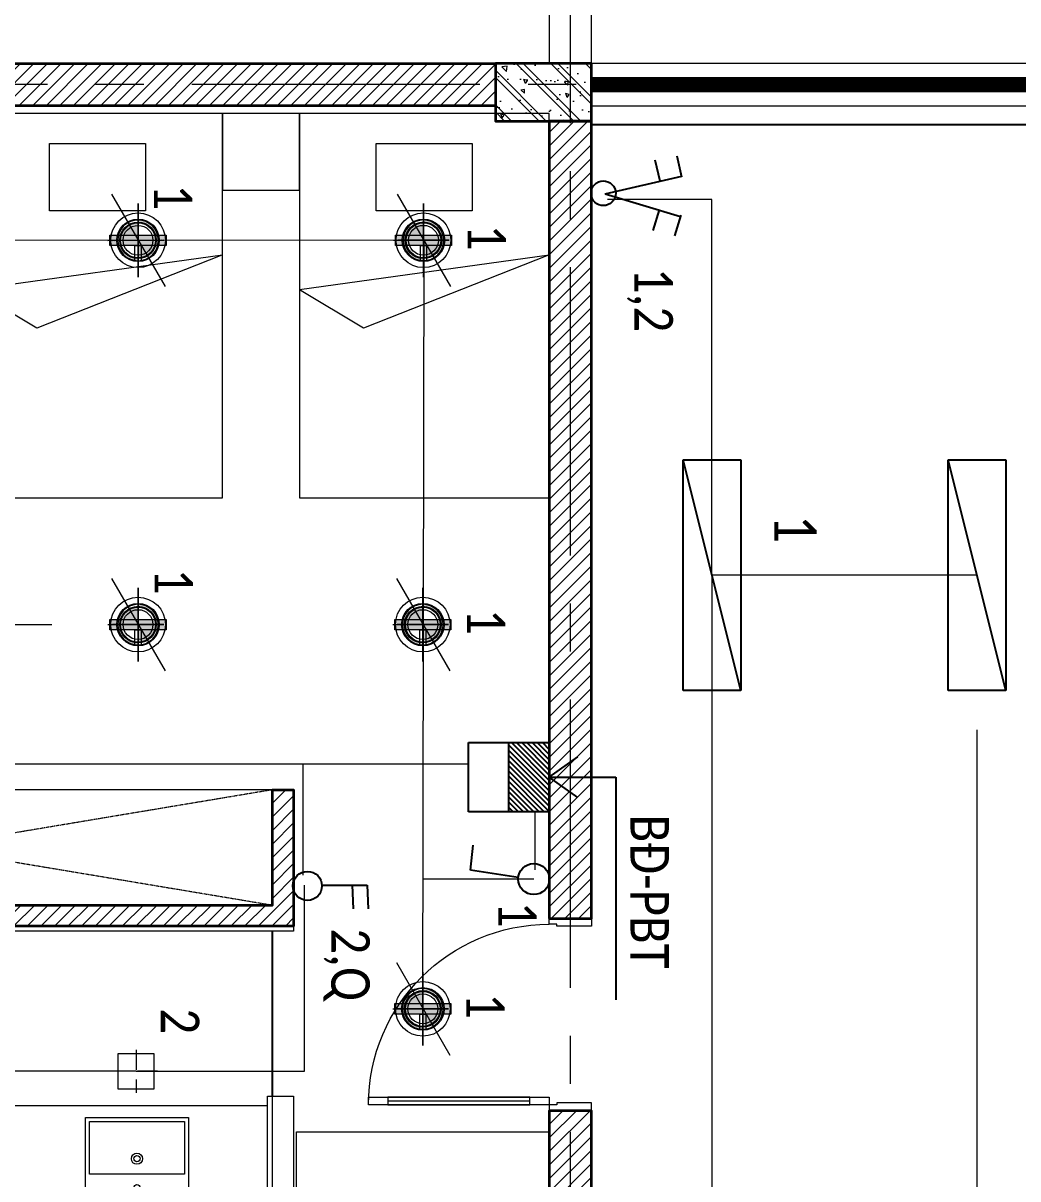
# Model space of a CAD drawing. Header units: millimetres. Extents: x 18326 to 214271, y -298828 to -198730.
# Drawn here: x 34749 to 39926, y -237225 to -231210 of the extents above; entities that cross this region are included whole.
import ezdxf
from ezdxf.enums import TextEntityAlignment as Align

# ---------------------------------------------------------------- set-up
doc = ezdxf.new("R2010")
doc.units = ezdxf.units.MM
doc.header["$LTSCALE"] = 20
doc.header["$MEASUREMENT"] = 0
for name, pattern in [('CONTINOUS', [0]), ('DASHED2', [0.375, 0.25, -0.125]), ('HIDDEN', [0.375, 0.25, -0.125]), ('xref LC GK$0$CENTER2', [1.125, 0.75, -0.125, 0.125, -0.125]), ('xref_mb.A7$0$HIDDEN', [0.375, 0.25, -0.125])]:
    doc.linetypes.add(name, pattern=pattern)
doc.layers.get('0').update_dxf_attribs({"lineweight": 0})
for name, color, linetype in [('!Cetech-TBD', 2, 'Continuous'), ('66 KV-DIM', 7, 'Continuous'), ('CDC-E', 2, 'Continuous'), ('CDC-E-Equip', 2, 'Continuous'), ('CDC-E-Note', 3, 'Continuous'), ('xref_mb.A7$0$KV-Net thay 3', 251, 'Continuous')]:
    doc.layers.add(name, color=color, linetype=linetype)
for name, color, linetype, lineweight in [('0.MAU XANH- DAY DIEN', 3, 'HIDDEN', 20), ('DW-DIEN', 2, 'Continuous', 25), ('E-equipment-0.2', 2, 'Continuous', 9), ('E-thin-line-0.05', 251, 'Continuous', 9), ('Hatch', 8, 'Continuous', 5), ('KV_5_HIDDEN', 125, 'HIDDEN', 9), ('KV_EX_1_TB DIEN', 55, 'Continuous', 13), ('xref LC GK$0$KV-Net truc', 251, 'xref LC GK$0$CENTER2', 9), ('xref_mb.A7$0$KV-Cat be tong', 6, 'Continuous', 35), ('xref_mb.A7$0$KV-Cat tuong', 4, 'Continuous', 35), ('xref_mb.A7$0$KV-Cat vat lieu', 11, 'Continuous', 20), ('xref_mb.A7$0$KV-Cua', 34, 'Continuous', 13), ('xref_mb.A7$0$KV-Hatch', 179, 'Continuous', 5), ('xref_mb.A7$0$KV-Net khuat', 165, 'xref_mb.A7$0$HIDDEN', 9), ('xref_mb.A7$0$KV-Net thay 1', 9, 'Continuous', 20), ('xref_mb.A7$0$KV-Net thay 2', 8, 'Continuous', 13), ('xref_mb.A7$0$KV-Noi that', 35, 'Continuous', 9), ('xref_mb.A7$0$KV-Thiet bi', 59, 'Continuous', 9)]:
    doc.layers.add(name, color=color, linetype=linetype, lineweight=lineweight)
doc.styles.add('KT', font='vnsimli.shx', dxfattribs={"width": 0.72})
doc.styles.add('uv-abc', font='calibril.ttf', dxfattribs={"width": 0.85})
doc.dimstyles.new('A2-1-140', dxfattribs={"dimscale": 100, "dimtxt": 3, "dimasz": 1.5, "dimexe": 0.7, "dimexo": 0, "dimgap": 0.5, "dimtad": 1, "dimdec": 0, "dimrnd": 50, "dimzin": 13, "dimdsep": 46, "dimtxsty": 'KT', "dimblk1": 'ARCHTICK', "dimblk2": 'ARCHTICK', "dimsah": 1, "dimcen": 0, "dimdle": 0.7, "dimclrd": 1, "dimclre": 1, "dimclrt": 3, "dimadec": 0, "dimazin": 0, "dimtfac": 1.222222222222222, "dimtdec": 0, "dimtix": 1, "dimtmove": 2, "dimatfit": 3, "dimldrblk": 'ARCHTICK', "dimfxl": 5, "dimfxlon": 1, "dimtolj": 1, "dimtzin": 13, "dimarcsym": 0})

# ---------------------------------------------------------------- blocks, each defined once
blk = doc.blocks.new('pa6')
at = {"layer": 'CDC-E'}
h = blk.add_hatch(dxfattribs=at)
h.set_pattern_fill('ANSI31', scale=5)
h.set_pattern_definition([(45, (0, 0), (-11.22532015133644, 11.22532015133644), [])])
h.paths.add_polyline_path([(150, 175), (-150, 175), (-150, 0), (150, 0)])
for p, q in [((-150, 350), (150, 350)), ((-150, 0), (-150, 350)), ((150, 350), (150, 0)), ((-150, 175), (150, 175)), ((150, 0), (-150, 0))]:
    blk.add_line(p, q, dxfattribs=at)
blk = doc.blocks.new('_ARCHTICK')
at = {"color": 8, "const_width": 0.15}
blk.add_lwpolyline([(-0.5, -0.5), (0.5, 0.5)], dxfattribs=at)
blk = doc.blocks.new('l57')
at = {"layer": '!Cetech-TBD'}
for p, q in [((-600, 150), (600, 150)), ((600, 150), (-600, -150)), ((-600, -150), (-600, 150)), ((600, 150), (600, -150)), ((600, -150), (-600, -150))]:
    blk.add_line(p, q, dxfattribs=at)
blk = doc.blocks.new('ctdao chieu 2')
for p, q in [((-68.8828958128568, 397.0392264513933), (-179.259229749806, 372.3283511687163)), ((14.75953900814221, -8.37121745017221), (-74.4632397122117, 395.7899080765294)), ((14.75953900817116, -8.371217450175175), (137.8704913200557, 386.7877544212299)), ((132.4159148736958, 388.5049120227666), (240.304633235565, 354.5404173136351)), ((-48.90868063748254, 281.6450826197524), (-159.2850145744607, 256.9342073370783)), ((102.7463738390375, 275.2154772227744), (210.6350922008425, 241.2509825136532))]:
    blk.add_line(p, q)
at = {"extrusion": (0, 0, -1)}
blk.add_ellipse((16.69429335369715, -18.72241556382835), major_axis=(-30.17219077067091, -57.59374205030014), ratio=0.999999999251176, start_param=4.677168304249071, end_param=10.96035361142866, dxfattribs=at)
blk = doc.blocks.new('*U625')
at = {"xscale": 0.7334925961356609, "yscale": 0.7334925961356609, "zscale": 0.733492582315737, "rotation": 330.6201938493459}
blk.add_blockref('ctdao chieu 2', (-3.159138750216518, 22.32877507760239), dxfattribs=at)
blk = doc.blocks.new('A$C37556543')
blk.add_lwpolyline([(-0.001174173317846083, -0.1710253104101831), (-0.001174173317846083, 179.8289746895898), (179.9988258266822, 179.8289746895898), (179.9988258266822, -0.1710253104101831)], close=True)
at = {"layer": 'KV_5_HIDDEN', "ltscale": 20}
for p, q in [((89.99882582668215, -17.99976764572784), (89.99882582668215, 198.0002323542722)), ((197.9988258266822, 90.00023235427216), (-18.00117417331785, 90.00023235427216))]:
    blk.add_line(p, q, dxfattribs=at)
blk = doc.blocks.new('CT doi 10A')
for p, q in [((702206.952636544, 24289.42921582878), (702264.6897807895, 24472.91367912437)), ((702264.6897807895, 24472.91367912437), (702361.5820065071, 24446.9514854905)), ((702245.4996537459, 24411.92884503581), (702342.3918794635, 24385.96665140534))]:
    blk.add_line(p, q)
blk.add_circle((702190.967748755, 24229.77280244685), 61.76086378300478)
blk = doc.blocks.new('*U638')
at = {"xscale": 0.9090909064414844, "yscale": 0.9090909064414844, "zscale": 0.9090909064414844, "rotation": 343.8325300958912}
blk.add_blockref('CT doi 10A', (-619243.043497057, 156591.4786157931), dxfattribs=at)
blk = doc.blocks.new('kcvn-compac')
at = {"layer": 'E-thin-line-0.05'}
blk.add_hatch(color=256, dxfattribs=at).paths.add_polyline_path([(121.6571742641251, 22.7861284502219), (-121.6571742641309, 22.7861284502219), (-121.6571742641309, -22.7861284502161), (121.6571742641251, -22.7861284502161)])
at = {"layer": 'Hatch'}
h = blk.add_hatch(color=256, dxfattribs=at)
edge = h.paths.add_edge_path(flags=17)
edge.add_ellipse((-5.968558980384842e-12, 0.2108313806506635), major_axis=(-62.32441003977205, 62.32441003977202), ratio=1, start_angle=-405.0000000000001, end_angle=-135.0444973120539)
edge.add_line((88.13999936450071, 0.1423796748182516), (77.77056445598151, 0.1256290873325941))
edge.add_ellipse((-5.968558980384842e-12, 0.2108313806506635), major_axis=(54.9921265056812, 54.99212650568122), ratio=0.9999999999999998, start_angle=-314.9999999999999, end_angle=-45.0627709197305, ccw=False)
edge.add_line((-5.968558980384842e-12, 77.981442508722), (-5.968558980384842e-12, 88.35085732579816))
edge = h.paths.add_edge_path()
edge.add_ellipse((-5.968558980384842e-12, 0.2108313806506635), major_axis=(-62.32441003977205, 62.32441003977202), ratio=1, start_angle=-585.0000000000001, end_angle=-314.9555026879461)
edge.add_line((-88.13999936451265, 0.1423796748182516), (-77.77056445599347, 0.1256290873325941))
edge.add_ellipse((-5.968558980384842e-12, 0.2108313806506635), major_axis=(54.9921265056812, 54.99212650568122), ratio=0.9999999999999998, start_angle=-494.9999999999999, end_angle=-224.9372290802695, ccw=False)
edge.add_line((-5.968558980384842e-12, -77.55977974742066), (-5.968558980384842e-12, -87.92919456449683))
edge = h.paths.add_edge_path(flags=16)
edge.add_ellipse((-5.968558980384842e-12, 0.2108313806506635), major_axis=(54.9921265056812, 54.99212650568122), ratio=0.9999999999999998, start_angle=-405.0627709197306, end_angle=-134.9999999999999)
edge.add_line((-5.968558980384842e-12, -77.55977974742065), (-5.968558980384842e-12, -1.63424829224823e-12))
edge.add_line((-5.968558980384842e-12, -1.637347003745075e-12), (77.77056445598151, 0.125629087332594))
edge = h.paths.add_edge_path(flags=0)
edge.add_ellipse((-5.968558980384842e-12, 0.2108313806506635), major_axis=(54.9921265056812, 54.99212650568122), ratio=0.9999999999999998, start_angle=-224.9372290802695, end_angle=45)
edge.add_line((-5.968558980384842e-12, 77.98144250872198), (-5.968558980384842e-12, -1.63424829224823e-12))
edge.add_line((-5.968558980384842e-12, -1.637338311366764e-12), (-77.77056445599347, 0.1256290873325941))
for p, q in [((-5.968558980384842e-12, -1.637329161141565e-12), (-5.968558980384842e-12, 140.7610961024966)), ((-5.968558980384842e-12, -1.637329161141565e-12), (-5.968558980384842e-12, 140.7610961024966)), ((130.5149613539868, 0.2108313806506635), (-5.968558980384842e-12, -1.637329161141565e-12)), ((-5.968558980384842e-12, -1.637329161141565e-12), (-5.968558980384842e-12, -140.7610961024999)), ((-5.968558980384842e-12, -1.637329161141565e-12), (-5.968558980384842e-12, -140.7610961024999))]:
    blk.add_line(p, q)
at = {"extrusion": (0, 0, -0.9999999999999998)}
blk.add_ellipse((-5.968558980384842e-12, 0.2108313806506635), major_axis=(-62.32441003977204, 62.32441003977201), ratio=1, start_param=5.497787143782138, end_param=11.78097245096172, dxfattribs=at)
at = {"extrusion": (0, 0, -1)}
blk.add_ellipse((-5.968558980384842e-12, 0.2108313806506635), major_axis=(54.9921265056812, 54.99212650568122), ratio=0.9999999999999998, start_param=3.926990816987241, end_param=10.21017612416683, dxfattribs=at)
at = {"layer": 'E-equipment-0.2'}
blk.add_line((114.5961039364308, -200.6150972992153), (-117.0542569160491, 200.6150972843199), dxfattribs=at)
for centre, radius in [((-0.1887425119545583, 0.1015474559741847), 92.1785353275623), ((-0.1887425119254544, 0.1015474559887366), 75.67170589949819)]:
    blk.add_circle(centre, radius, dxfattribs=at)
at = {"layer": 'E-thin-line-0.05', "ltscale": 200}
for p, q in [((-5.002220859751105e-12, -159.1207951236442), (-7.389644451905042e-13, 159.4117122577658)), ((1.580247044330463e-11, -159.1207951236234), (2.012257027672604e-11, 159.4117122577242)), ((-7.389644451905042e-13, 159.4117122577034), (-5.002220859751105e-12, -159.1207951236442)), ((-0.1887425119254544, -111.2734551249106), (-0.1887425119224417, 111.4765500369145)), ((-0.1887425119109025, -111.2734551248961), (-0.1887425119078898, 111.4765500368854)), ((-0.1887425119224417, 111.4765500368709), (-0.1887425119254544, -111.2734551249106)), ((-0.173074524156732, -102.0363674313572), (-0.1730745241539466, 102.2226029269719)), ((-0.1730745241433738, -102.0363674313439), (-0.1730745241405884, 102.2226029269452)), ((-0.1730745241539466, 102.2226029269319), (-0.173074524156732, -102.0363674313572)), ((-5.238689482212066e-12, 91.63636363632816), (-5.238689482212066e-12, -91.63636363635283)), ((111.5477611765856, 0.1015474559800111), (-111.5477611765914, -0.1015474559742415)), ((-111.5477611765768, -0.1015474559596896), (111.1862341669507, 0.1012183400236779)), ((102.2879026519117, 0.09311774778721826), (-102.2879026519221, -0.09311774778841198)), ((-102.2879026519087, -0.0931177477750822), (101.9563869031642, 0.09281595256921094))]:
    blk.add_line(p, q, dxfattribs=at)
at = {"layer": 'E-thin-line-0.05'}
for points in [[(-13.37938420734935, 90.65812229035109), (13.37938420734332, 90.65812229035109), (13.37938420734332, 22.7861284502219), (-13.37938420734935, 22.7861284502219)], [(-121.6571742641309, 22.7861284502219), (121.6571742641251, 22.7861284502219), (121.6571742641251, -22.7861284502161), (-121.6571742641309, -22.7861284502161)]]:
    blk.add_lwpolyline(points, close=True, dxfattribs=at)
for centre, radius in [((-5.115907697472721e-12, -5.968558980384842e-13), 118.4978687689813), ((-2.955857780762017e-12, 2.899014361901209e-12), 79.29133126541274), ((-2.955857780762017e-12, 2.899014361901209e-12), 64.68563723971602)]:
    blk.add_circle(centre, radius, dxfattribs=at)
blk = doc.blocks.new('CT dơn 10a')
for p, q in [((690677.031061232, 23139.19762640205), (690777.2363677802, 23143.78406754372)), ((690677.5459707206, 22946.84414719066), (690677.031061232, 23139.19762640205))]:
    blk.add_line(p, q)
blk.add_circle((690680.3698363783, 22885.14787438614), 61.76086378300478)
blk = doc.blocks.new('*U639')
at = {"xscale": 0.6818181797535812, "yscale": 0.6818181797535812, "zscale": 0.6818181797535812, "rotation": 137.7741938562183}
blk.add_blockref('CT dơn 10a', (359202.4343083142, -304928.2716907367), dxfattribs=at)
blk = doc.blocks.new('xref LC GK$0$LC')
at = {"layer": 'xref LC GK$0$KV-Net truc', "color": 8, "ltscale": 100}
for points in [[(7249.999999999534, 10099.77423228603), (7249.999999999534, -58464.08794064936)], [(20280.07530471543, -22700), (-10253.12418516586, -22700)]]:
    blk.add_lwpolyline(points, dxfattribs=at)
blk = doc.blocks.new('xref_mb.A7$0$cot30x50')
at = {"layer": 'xref_mb.A7$0$KV-Hatch'}
h = blk.add_hatch(dxfattribs=at)
h.set_pattern_fill('CHAU-01', color=8, scale=30, angle=180, pattern_type=2)
h.set_pattern_definition([(230, (-701771.5933381974, 113908.4492841933), (-215.178054780226, 18.8256404947785), [22.5, -247.5]), (175, (-701771.5933381974, 113908.4492841933), (41.62540008390004, -225.6576401100035), [18, -198]), (280.4514, (-701789.5248421974, 113910.0180861933), (-173.5528145142064, -206.8318626182861), [19.122057, -210.3426336]), (226.1842, (-701771.5933381974, 113848.4492841933), (-320.1723145876933, 49.65570429870537), [33.74999999999999, -371.2499999999999]), (276.6356, (-701798.2743616975, 113852.5872762933), (-280.3988116646109, -292.2353612701326), [28.6830864, -315.5139]), (171.1842000000001, (-701771.5933381974, 113848.4492841933), (-280.3985835400881, -292.2355802775974), [27, -297]), (201, (-701801.5933381974, 113863.4492841933), (-179.0721156355385, 120.7856671996016), [22.5, -247.5]), (146.0000000000001, (-701801.5933381974, 113863.4492841933), (-72.99459957647449, -217.5450135140559), [18, -198]), (251.4514, (-701816.5160080974, 113873.5147659933), (-252.0667885744469, -96.75914901298576), [19.122057, -210.3426336]), (217.5, (-701771.5933381974, 113908.4492841933), (-3.647956595187185, -99.86815614939344), [0, -195.6, 0, -201, 0, -198.75]), (187.5, (-701771.5933381974, 113908.4492841933), (-78.92086123264457, -118.3235135647081), [0, -114.6, 0, -191.1, 0, -75.75]), (147.5, (-701704.6933381974, 113908.4492841933), (-160.1467308517227, 6.766461520313901), [0, -74.99999999999997, 0, -233.9999999999999, 0, -310.4999999999999]), (137.5, (-701674.6933381974, 113908.4492841933), (-174.9558508027159, -30.03149469969535), [0, -97.5, 0, -155.4, 0, -220.5]), (225, (-701771.5933381974, 113908.4492841933), (90.15611460128483, -90.1561146012848), []), (225, (-701771.5933381974, 113871.6992841933), (90.15611460128483, -90.1561146012848), [])])
h.paths.add_polyline_path([(-778331.6179150133, 133391.0790201908), (-778631.6179150133, 133391.0790201908), (-778631.6179150133, 132891.0790201908), (-778331.6179150133, 132891.0790201908)])
at = {"layer": 'xref_mb.A7$0$KV-Cat be tong', "color": 8}
blk.add_lwpolyline([(-778631.6179150133, 132891.0790201908), (-778331.6179150133, 132891.0790201908), (-778331.6179150133, 133391.0790201908), (-778631.6179150133, 133391.0790201908)], close=True, dxfattribs=at)
blk = doc.blocks.new('xref_mb.A7$0$DVCT3')
at = {"layer": 'xref_mb.A7$0$KV-Cat be tong', "color": 8, "rotation": 270}
blk.add_blockref('xref_mb.A7$0$cot30x50', (379875.2071416121, -790400.0984949364), dxfattribs=at)
blk = doc.blocks.new('xref_mb.A7$0$qẻg4656u67')
at = {"color": 8}
for points in [[(267.5000002094894, 394.6801938280259), (267.4999999892098, -20.31980617195222), (-267.5000000107902, -20.3198058880298), (-267.4999997905106, 394.680194111992)], [(247.3199647772562, 274.6801938387071), (247.3199646314533, -1.312728272750974e-07), (-247.3199646314606, 1.312728272750974e-07), (-247.3199644857887, 274.6801941013109)]]:
    blk.add_lwpolyline(points, close=True, dxfattribs=at)
for centre, radius in [((1.829757820814848e-07, 344.7314882539795), 15.875), ((1.03093043435365e-07, 194.2274377215654), 29.22914155753097), ((1.03093043435365e-07, 194.2274377215654), 15.875)]:
    blk.add_circle(centre, radius, dxfattribs=at)
blk = doc.blocks.new('xref_mb.A7$0$A$Ce74eeb68')
at = {"layer": 'xref_mb.A7$0$KV-Noi that', "color": 8}
for points in [[(0, 2.91038304567337e-11), (1300, 2.91038304567337e-11), (1300, -1999.999999999971), (0, -1999.999999999971)], [(900, -1493.623359946272), (400, -1493.623359946272), (400, -1843.623359946272), (900, -1843.623359946272)]]:
    blk.add_lwpolyline(points, close=True, dxfattribs=at)
for points in [[(1296.304543569138, -1261.756702708575), (334.1902870959602, -882.6073738157284), (0, -1082.173690956086)], [(1300, -1262.268651230959), (0, -1082.173690956086)]]:
    blk.add_lwpolyline(points, dxfattribs=at)
blk = doc.blocks.new('xref_mb.A7$0$Phong KTX')
at = {"layer": 'xref_mb.A7$0$KV-Cat vat lieu', "color": 8}
blk.add_lwpolyline([(-1315, -4255), (-1315, -4280), (-2809.999999999069, -4280), (-2809.999999999098, -4310), (-2969.999999999098, -4310), (-2969.999999999069, -4280), (-4989.999999999069, -4280), (-4989.999999999069, -5490), (-3889.999999999069, -5490), (-3889.999999999069, -5740), (-2969.999999999069, -5740), (-2969.999999999098, -5110), (-2809.999999999098, -5110), (-2809.999999999069, -5740), (-1449.999999999985, -5740), (-1449.999999999985, -5140), (-1425, -5140)], dxfattribs=at)
at = {"layer": 'xref_mb.A7$0$KV-Net khuat', "color": 8}
for points in [[(-5014.999999999091, -3545), (-1425, -4145)], [(-1425, -3545), (-5014.999999999091, -4145)]]:
    blk.add_lwpolyline(points, dxfattribs=at)
at = {"layer": 'xref_mb.A7$0$KV-Net thay 3', "color": 8}
blk.add_line((-1425, -5140), (-1425, -4279.999999999185), dxfattribs=at)
at = {"layer": 'xref_mb.A7$0$KV-Noi that', "color": 8}
for points in [[(-1285, -25.00000000029104), (-1685, -25.00000000029104), (-1685, -425.000000000291), (-1285, -425.000000000291)], [(-1425, -3545), (-5014.999999999091, -3545), (-5014.999999999091, -4145), (-1425, -4145)], [(-1449.999999999985, -5189.999999750755), (-2809.999999999061, -5189.999999750755), (-2809.999999999061, -5740), (-1449.999999999985, -5740)], [(-1299.999999999985, -5325.000000000233), (15.00000000001455, -5325.000000000233), (15.00000000001455, -5725.000000000233), (-1299.999999999985, -5725.000000000233)]]:
    blk.add_lwpolyline(points, close=True, dxfattribs=at)
at = {"layer": 'xref_mb.A7$0$KV-Cat tuong', "color": 8, "xscale": -1, "rotation": 180}
for p in [(-2985, -2025.000000000233), (-1285, -2025.000000000233)]:
    blk.add_blockref('xref_mb.A7$0$A$Ce74eeb68', p, dxfattribs=at)
at = {"layer": 'xref_mb.A7$0$KV-Noi that', "color": 8, "rotation": 180}
blk.add_blockref('xref_mb.A7$0$qẻg4656u67', (-2129.99999999952, -5270.77256215646), dxfattribs=at)
blk = doc.blocks.new('*U528')
at = {"layer": 'xref_mb.A7$0$KV-Cua', "color": 8}
blk.add_line((-50, 100), (-50.00000000000094, 840), dxfattribs=at)
for points in [[(-30, 0), (-30.00000000000105, 940), (-70.00000000000105, 940), (-70, -2.842170943040401e-14)], [(-30, 100), (-70, 100), (-70.00000000000105, 840), (-30.00000000000094, 840)], [(9.619655499521356e-14, -220), (-39.99999999999991, -220), (-40, -40), (-30, -40), (-30, 0), (0, 0)], [(-1000, -220.0000000000005), (-960, -220.0000000000005), (-960, -40.00000000000041), (-970, -40.0000000000004), (-970, -4.302486394064563e-13), (-1000, -4.302486394064563e-13)]]:
    blk.add_lwpolyline(points, close=True, dxfattribs=at)
at = {"layer": 'xref_mb.A7$0$KV-Cua', "color": 8, "ltscale": 100}
blk.add_arc((-30, 0), 940.0000000000002, 90, 180, dxfattribs=at)
blk = doc.blocks.new('xref_mb.A7$0$P3')
at = {"layer": 'xref_mb.A7$0$KV-Hatch'}
h = blk.add_hatch(dxfattribs=at)
h.set_pattern_fill('ANSI31', color=8, scale=400)
h.set_pattern_definition([(45, (0, 0), (-35.35533905932738, 35.35533905932738), [])])
h.paths.add_polyline_path([(390.0000000000073, 6110), (6810.000000000007, 6110.000000000116), (6810.000000000007, 5890.000000000116), (390.0000000000073, 5890)])
h.paths.add_polyline_path([(-109.9999999999927, 5810.000000000116), (110.0000000000073, 5810.000000000116), (110.0000000000073, 5300), (-109.9999999999927, 5300)])
h.paths.add_polyline_path([(-109.9999999999709, 2110.000000000116), (-109.9999999999709, 3100), (110.0000000000291, 3100), (110.0000000000291, 2330.000000000116), (290.0000000000291, 2330.000000000116), (290.0000000000291, 2110.000000000116)])
h.paths.add_polyline_path([(4130.000000000931, 1620), (1950.000000000931, 1620), (1950.000000000931, 2110), (1290, 2110), (1290, 2330), (2060.000000000931, 2330), (2060.000000000931, 1730), (5650, 1730), (5650, 2330), (5760, 2330), (5760, 1620), (4240.000000000931, 1620), (4240.000000000931, 1565), (4130.000000000931, 1565)])
h.paths.add_polyline_path([(7090.000000000029, 1660.000000000116), (7310.000000000029, 1660.000000000116), (7310.000000000007, 5810.000000000116), (7090.000000000007, 5810.000000000116)])
h.paths.add_polyline_path([(7090.000000000029, 150.0000000001164), (7310.000000000029, 150.0000000001164), (7310.000000000029, 660.0000000001164), (7090.000000000029, 660.0000000001164)])
h.paths.add_polyline_path([(6810.000000000029, 110.0000000001164), (4240.000000000931, 110), (4240.000000000931, 765), (4130.000000000931, 765), (4130.000000000931, 110), (3160.000000000931, 110), (3160.000000000931, 360), (1950.000000000931, 360), (1950.000000000931, 110), (390.0000000000291, 110), (390.0000000000291, -110), (1950.000000000931, -110), (1950.000000000931, -360), (3160.000000000931, -360), (3160.000000000931, -110), (4130.000000000931, -110), (4130.000000000902, -765), (4240.000000000902, -765), (4240.000000000931, -110), (6810.000000000029, -109.9999999998836)])
h.paths.add_polyline_path([(2060.000000000931, -250), (3050.000000000931, -250), (3050.000000000931, 250), (2060.000000000931, 250)], flags=16)
h.paths.add_polyline_path([(4130.000000000931, -1620), (1950.000000000931, -1620), (1950.000000000931, -2110), (1290.000000000029, -2110), (1290.000000000029, -2330), (2060.000000000931, -2330), (2060.000000000931, -1730), (5650, -1730), (5650, -2330), (5760, -2330), (5760, -1620), (4240.000000000931, -1620), (4240.000000000902, -1565), (4130.000000000902, -1565)])
h.paths.add_polyline_path([(-109.9999999999709, -2109.999999999884), (-109.9999999999709, -3100), (110.0000000000291, -3100), (110.0000000000291, -2329.999999999884), (290.0000000000582, -2329.999999999884), (290.0000000000582, -2109.999999999884)])
h.paths.add_polyline_path([(-109.9999999999709, -5300), (110.0000000000291, -5300), (110.0000000000291, -5849.999999999884), (-109.9999999999709, -5849.999999999884)])
h.paths.add_polyline_path([(7090.000000000029, -1659.999999999884), (7310.000000000029, -1659.999999999884), (7310.000000000029, -5849.999999999884), (7090.000000000029, -5849.999999999884)])
h.paths.add_polyline_path([(7090.000000000029, -149.9999999998836), (7310.000000000029, -149.9999999998836), (7310.000000000029, -659.9999999998836), (7090.000000000029, -659.9999999998836)])
at = {"layer": 'xref_mb.A7$0$KV-Cat be tong', "color": 8}
blk.add_lwpolyline([(6810.000000000007, 5810.000000000116), (7310.000000000007, 5810.000000000116), (7310.000000000007, 6110.000000000116), (6810.000000000007, 6110.000000000116)], close=True, dxfattribs=at)
at = {"layer": 'xref_mb.A7$0$KV-Cat tuong', "color": 8}
for points in [[(390.0000000000073, 6110), (6810.000000000007, 6110.000000000116), (6810.000000000007, 5890.000000000116), (390.0000000000073, 5890)], [(7090.000000000029, 1660.000000000116), (7310.000000000029, 1660.000000000116), (7310.000000000007, 5810.000000000116), (7090.000000000007, 5810.000000000116)], [(4130.000000000931, 1620), (1950.000000000931, 1620), (1950.000000000931, 2110), (1290, 2110), (1290, 2330), (2060.000000000931, 2330), (2060.000000000931, 1730), (5650, 1730), (5650, 2330), (5760, 2330), (5760, 1620), (4240.000000000931, 1620), (4240.000000000931, 1565), (4130.000000000931, 1565)], [(7090.000000000029, 150.0000000001164), (7310.000000000029, 150.0000000001164), (7310.000000000029, 660.0000000001164), (7090.000000000029, 660.0000000001164)]]:
    blk.add_lwpolyline(points, close=True, dxfattribs=at)
at = {"layer": 'xref_mb.A7$0$KV-Net thay 1', "color": 8}
blk.add_lwpolyline([(5650, 110.0000000000582), (5650, 735), (5760, 735), (5760, 110.0000000000582)], dxfattribs=at)
at = {"color": 8}
blk.add_blockref('xref_mb.A7$0$Phong KTX', (7074.999999999978, 5875), dxfattribs=at)
at = {"layer": 'xref_mb.A7$0$KV-Cua', "color": 8, "xscale": -1.000000000000004, "rotation": 90}
blk.add_blockref('*U528', (7090.000000000029, 660.0000000001164), dxfattribs=at)

msp = doc.modelspace()

# ---------------------------------------------------------------- linework, layer by layer
at = {"layer": '0.MAU XANH- DAY DIEN', "linetype": 'DASHED2', "ltscale": 800}
msp.add_line((37406.91155568185, -235664.376720027), (36830.47978314013, -235664.376720027), dxfattribs=at)
for points in [[(38333.5340053388, -232127.8180234003), (37789.66851431272, -232127.8180234003)], [(38333.5340053388, -234082.4176069414), (38333.5340053388, -232127.8180234003)], [(38333.5340053388, -234082.4176069414), (38333.5340053388, -257807.9749012011), (37786.071238318, -257807.9749012011)], [(38333.5340053388, -256887.7189473444), (39713.5340053388, -256887.7189473444), (39713.5340053388, -234082.4176069414)], [(39713.5340053388, -234082.4176069414), (38333.5340053388, -234082.4176069414)], [(35336.88762742515, -236664.9754231832), (36213.04353147886, -236664.9754231832), (36213.04353147886, -235697.1223452864)], [(35336.88762742515, -236664.9754231832), (33026.80722366414, -236664.9754231832), (33026.88762742561, -236539.9754231832)]]:
    msp.add_lwpolyline(points, dxfattribs=at)
at = {"layer": '0.MAU XANH- DAY DIEN', "linetype": 'CONTINOUS', "ltscale": 800, "flags": 128}
for points in [[(37066.88762742468, -235066.3160401759), (31588.16831815383, -235066.3160401759), (31588.16831815383, -235475.8324223933), (31805.36234049639, -235475.8324223933)], [(36207.20644212655, -235645.1124025909), (36207.20644212655, -235066.3160401759)], [(37414.8730795025, -235616.2592677054), (37414.8730795025, -235314.5274739651)]]:
    msp.add_lwpolyline(points, dxfattribs=at)
at = {"layer": 'xref_mb.A7$0$KV-Net thay 1', "color": 8}
msp.add_lwpolyline([(37706.8876274247, -231419.975423184), (37706.8876274247, -230154.9754231839), (40486.88762672141, -230154.9754231839), (40486.88762672141, -231239.9754231842)], dxfattribs=at)
at = {"layer": 'xref_mb.A7$0$KV-Net thay 2', "color": 8}
msp.add_lwpolyline([(40486.8876274247, -231419.975423184), (37706.88762742468, -231419.975423184), (37706.88762742468, -231639.9754231842), (40486.8876274247, -231639.9754231842)], close=True, dxfattribs=at)
at = {"layer": 'xref_mb.A7$0$KV-Net thay 3', "color": 8}
msp.add_lwpolyline([(40486.8876274247, -231739.9754231842), (37706.8876274247, -231739.975423184)], dxfattribs=at)
at = {"layer": 'xref_mb.A7$0$KV-Thiet bi', "color": 8, "const_width": 80}
msp.add_lwpolyline([(40486.8876274247, -231529.9754231841), (37706.88762742468, -231529.9754231842)], dxfattribs=at)

# ---------------------------------------------------------------- block references
at = {"xscale": 0.9999811998533592, "yscale": 0.9999811998533592, "zscale": 0.9999811998533592, "rotation": 270}
for p in [(38333.5340053388, -234082.4176069414), (39713.5340053388, -234082.4176069414)]:
    msp.add_blockref('l57', p, dxfattribs=at)
at = {"layer": 'CDC-E-Equip', "xscale": 1.2, "yscale": 1.2, "zscale": 1.2, "rotation": 89.99999999999999}
for p in [(37486.88762741676, -235134.5274739582), (37486.88762742468, -235134.5274739535), (37486.88762742468, -235134.5274739512), (37486.88762742468, -235134.5274739512)]:
    msp.add_blockref('pa6', p, dxfattribs=at)
at = {"layer": 'DW-DIEN'}
for name, p, xscale, yscale, zscale, rotation in [('*U625', (37763.50613802812, -232093.0973368999), -1.344606326279682, 1.344606326279682, 1.344606326279682, 236.3652801949955), ('*U639', (37406.91147787963, -235664.3766069994), 1.920866180399546, 1.920866180399546, 1.920866180399546, 303.6347198050045), ('*U638', (36228.9027836565, -235700.2247208566), 1.344606326279682, 1.344606326279682, 1.344606326279682, 303.6347198050045)]:
    msp.add_blockref(name, p, dxfattribs=dict(at, xscale=xscale, yscale=yscale, zscale=zscale, rotation=rotation))
at = {"layer": 'E-equipment-0.2', "xscale": 1.200000000000001, "yscale": 1.200000000000001, "zscale": 1.200000000000001, "rotation": 180}
for p in [(35347.39988015546, -232340.2216574959), (36832.61838086556, -232339.9738807175), (35347.39988015546, -234340.2216574959), (36829.38721873565, -234340.2216574959), (36829.38762742468, -236340.2216568356)]:
    msp.add_blockref('kcvn-compac', p, dxfattribs=at)
at = {"layer": 'KV_EX_1_TB DIEN', "xscale": 1.032189467024803, "yscale": 1.032189467024803, "zscale": 1.032189467024803, "rotation": 89.99999999999999}
msp.add_blockref('A$C37556543', (35429.78491929081, -236757.871263246), dxfattribs=at)

# ---------------------------------------------------------------- texts
at = {"layer": 'CDC-E-Note', "style": 'uv-abc', "width": 0.85}
for s, height, p in [('1', 200, (37162.05313900905, -232258.7457621809)), ('1,2', 200, (38030.78811189533, -232484.1447103959)), ('1', 220, (38768.14754154115, -233769.5930994371)), ('1', 200, (37158.82198531181, -234258.9883187413)), ('BĐ-PBT', 200, (38010.18324224558, -235328.9501784602)), ('1', 200, (37322.02956068377, -235782.6773959351)), ('2,Q', 200, (36452.95168667893, -235921.042088807)), ('1', 200, (37155.59122343828, -236258.9883174206)), ('2', 200, (35565.98559792201, -236337.532590697))]:
    msp.add_text(s, height=height, rotation=270, dxfattribs=at).set_placement(p, align=Align.MIDDLE_LEFT)

# ---------------------------------------------------------------- leaders
at = {"layer": '66 KV-DIM'}
msp.add_leader([(37486.88762741676, -235134.5274739582), (37833.54718804919, -235134.5274739582), (37833.54718804919, -236293.3670794218)], dimstyle='A2-1-140', override={"dimgap": 0.5, "dimtad": 0, "dimldrblk": 'Open90'}, dxfattribs=at)

# ---------------------------------------------------------------- next in the draw order: linework, layer by layer
at = {"layer": '0.MAU XANH- DAY DIEN', "linetype": 'DASHED2', "ltscale": 800}
for points in [[(36829.38762742468, -236340.4746544924), (36835.84995168402, -232339.9791009351), (30901.43786441489, -232341.2336481232)], [(30898.20751965652, -234340.9754322292), (36832.61879798678, -234340.2216574959)]]:
    msp.add_lwpolyline(points, dxfattribs=at)
at = {"layer": 'xref_mb.A7$0$KV-Net thay 1', "color": 8}
msp.add_lwpolyline([(40706.88762672141, -231239.9754231842), (40706.88762672141, -229934.9754231839), (28886.88762742467, -229934.9754231841), (28886.88762742467, -235199.9754231838), (29106.88762742467, -235199.9754231838), (29106.88762742467, -230154.9754231841), (30286.88762742467, -230154.9754231839), (30286.88762742467, -231419.975423184), (30506.88762742467, -231419.975423184), (30506.88762742467, -230154.9754231839), (37486.8876274247, -230154.9754231839), (37486.8876274247, -231419.975423184)], dxfattribs=at)

# ---------------------------------------------------------------- next in the draw order: block references
at = {"layer": 'xref LC GK$0$KV-Net truc', "color": 8}
msp.add_blockref('xref LC GK$0$LC', (30346.88762742514, -208829.9754231842), dxfattribs=at)
at = {"layer": 'xref_mb.A7$0$KV-Cat be tong', "color": 8}
msp.add_blockref('xref_mb.A7$0$DVCT3', (-475559.3985343783, -219651.494843261), dxfattribs=at)
at = {"layer": 'xref_mb.A7$0$KV-Cat tuong', "color": 8}
msp.add_blockref('xref_mb.A7$0$P3', (30396.88762742467, -237529.9754231843), dxfattribs=at)

# ---------------------------------------------------------------- next in the draw order: texts
at = {"layer": 'CDC-E-Note', "style": 'uv-abc', "width": 0.85}
for p in [(35530.24320556736, -232049.3386046476), (35533.47436769913, -234049.5863827466)]:
    msp.add_text('1', height=200, rotation=270, dxfattribs=at).set_placement(p, align=Align.MIDDLE_LEFT)

doc.saveas('drawing.dxf')
